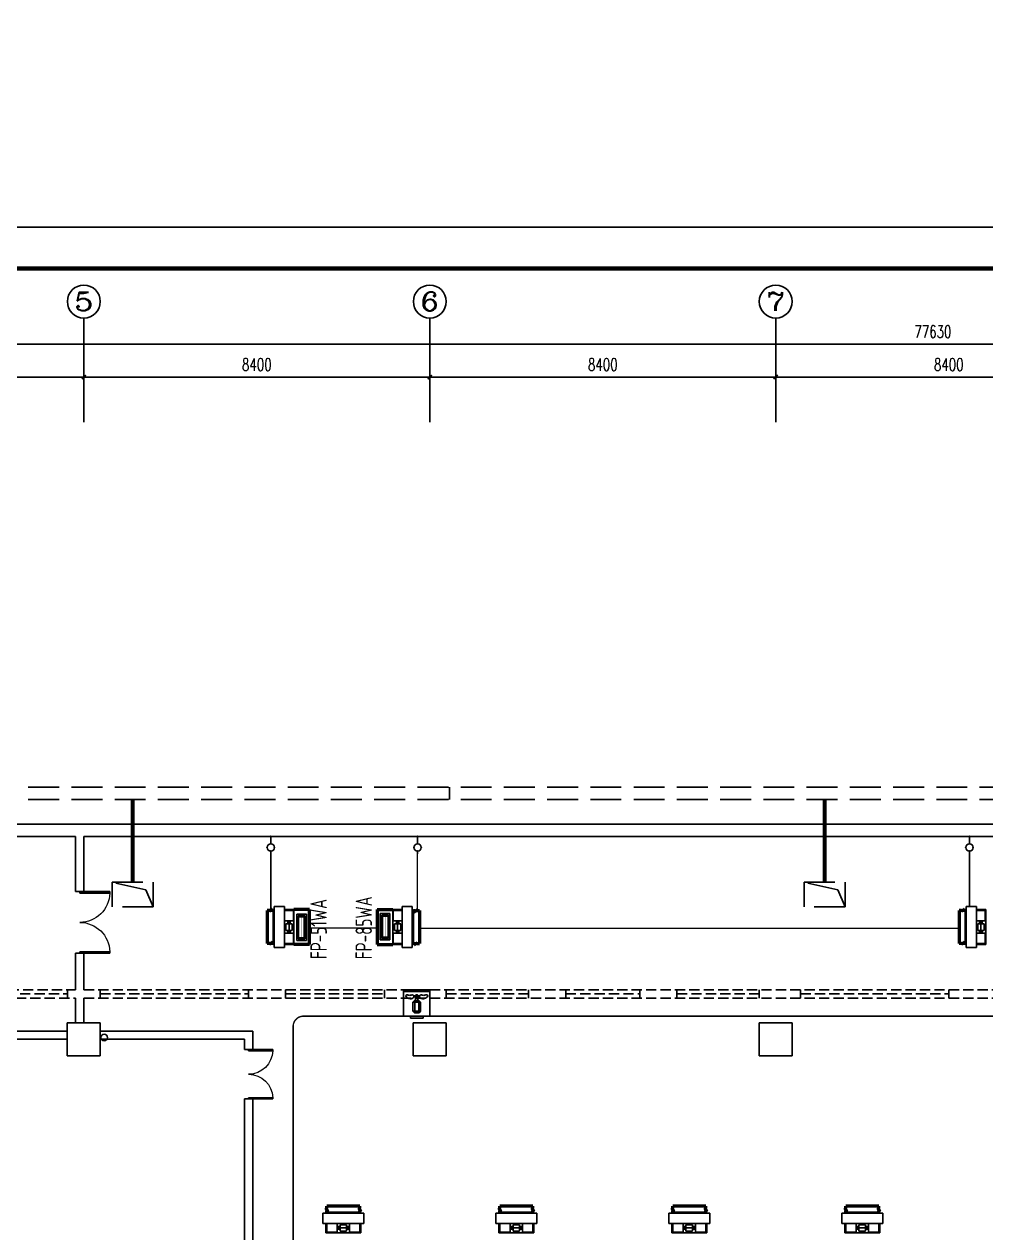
# Model space of a CAD drawing. Extents: x 2166032 to 5302137, y 581493 to 2416206.
# Drawn here: x 2343482 to 2366831, y 1306098 to 1335452 of the extents above; entities that cross this region are included whole.
import ezdxf
from ezdxf.enums import TextEntityAlignment as Align

# ---------------------------------------------------------------- set-up
doc = ezdxf.new("R2010")
doc.units = 0
doc.header["$LTSCALE"] = 1000
doc.header["$MEASUREMENT"] = 0
doc.linetypes.add('DASH', pattern=[0.35, 0.25, -0.1])
for name, color, linetype in [('ACS_FFG_FK', 7, 'Continuous'), ('AXIS', 3, 'Continuous'), ('AXIS_TEXT', 7, 'Continuous'), ('COLUMN', 2, 'Continuous'), ('EQUIP-照明', 3, 'Continuous'), ('PUB_TITLE', 137, 'Continuous'), ('WALL', 8, 'Continuous'), ('WINDOW', 8, 'Continuous'), ('WIRE-照明', 1, 'Continuous'), ('地沟', 8, 'Continuous'), ('屋面', 151, 'Continuous'), ('消防', 7, 'Continuous'), ('风机盘管', 7, 'Continuous')]:
    doc.layers.add(name, color=color, linetype=linetype)
doc.layers.add('ACS_KT_SB', color=130, linetype='Continuous', lineweight=13)
doc.layers.add('ACS_SFG_F2', color=6, linetype='Continuous', lineweight=50)
doc.styles.add('_TCH_AXIS', font='complex_.ttf')
doc.styles.add('COMPLEX', font='complex_.ttf')
doc.styles.add('DIM_FONT', font='simplex_.ttf', dxfattribs={"width": 0.7})
doc.styles.add('HZ', font='！tssdeng.shx', dxfattribs={"bigfont": '！tssdchn.shx'})
doc.styles.get("Standard").update_dxf_attribs({"font": 'tssdeng.shx', "bigfont": 'tssdchn.shx'})
doc.styles.add('TSSD_Dimension', font='Tssdeng.shx', dxfattribs={"width": 0.7, "bigfont": 'tssdchn.shx'})
doc.dimstyles.new('DIMN', dxfattribs={"dimtxt": 300, "dimasz": 100, "dimexe": 250, "dimexo": 300, "dimgap": 150, "dimtad": 1, "dimdec": 0, "dimzin": 0, "dimdsep": 46, "dimtxsty": 'DIM_FONT', "dimblk": 'ARCHTICK', "dimcen": 0.09, "dimclrt": 7, "dimazin": 2, "dimtfac": 1, "dimtdec": 0, "dimtix": 1, "dimtmove": 2, "dimatfit": 3, "dimldrblk": 'ARCHTICK', "dimfxl": 1, "dimtolj": 1, "dimtzin": 0, "dimarcsym": 0})

# ---------------------------------------------------------------- blocks, each defined once
blk = doc.blocks.new('$SB61_1')
for p, q in [((-344, 91), (-380, 54)), ((-380, 54), (-380, -52)), ((-344, 91), (-134, 91)), ((-344, 91), (-344, -89)), ((-344, 43), (-134, 43)), ((-93, 50), (-134, 91)), ((-134, 91), (-134, -89)), ((-93, 50), (-93, -47)), ((-93, 32), (-10, 32)), ((-10, 66), (-10, -64)), ((-10, 66), (10, 66)), ((10, 16), (10, 66)), ((-344, -89), (-380, -52)), ((-344, -45), (-134, -45)), ((-344, -89), (-134, -89)), ((-93, -47), (-134, -89)), ((-93, -27), (-10, -27)), ((-10, -64), (10, -64)), ((10, -16), (10, -64))]:
    blk.add_line(p, q)
for points in [[(27, 198, 0.411372), (11, 254, 0.494273), (-35, 83, 0.741953), (33, 105, 0.098181), (27, 124, -0.171786), (27, 198)], [(31, -198, -0.313475), (12, -256, -0.472676), (-35, -80, -0.748081), (34, -102, -0.098181), (28, -121, 0.171786), (28, -196)]]:
    blk.add_lwpolyline(points, format="xyb")
blk.add_lwpolyline([(10, 16), (34, 16), (34, -16), (10, -16)], close=True)
for tag, p, height, style, width, flags in [('UNIT', (0, 0), 0.001, 'HZ', 0.7, 1), ('WHAT', (0, 0), 0.001, 'HZ', 0.7, 1), ('SPEC', (0, 0), 0.001, 'HZ', 0.7, 1), ('YSIZE', (34, -16), 0.15, 'DIM_FONT', 0.8, 9), ('XSIZE', (34, -16), 0.15, 'DIM_FONT', 0.8, 9)]:
    blk.add_attdef(tag, p, '', height=height, dxfattribs=dict(style=style, width=width, flags=flags))
blk = doc.blocks.new('A$C54D307B5')
at = {"layer": '消防'}
for p, q in [((0, -300), (0, 300)), ((0, 300), (640, 300)), ((165, 345), (475, 345)), ((165, 300), (165, 345)), ((475, 300), (475, 345)), ((640, -300), (640, 300)), ((0, -340), (0, -300)), ((0, -300), (640, -300)), ((0, -340), (640, -340)), ((640, -340), (640, -300))]:
    blk.add_line(p, q, dxfattribs=at)
at = {"layer": '风机盘管', "xscale": -1.057367996545509, "yscale": 1.057367996545509, "zscale": 1.0573679886336, "rotation": 90}
blk.add_blockref('$SB61_1', (321, -183), dxfattribs=at)
blk = doc.blocks.new('H-DTDFFS-20')
for p, q in [((-0.5, 0.5), (0.5, 0.5)), ((-0.5, -0.5), (-0.5, 0.5)), ((0.5, 0.5), (-0.5, 0.5)), ((0.5, 0.5), (0.5, -0.5)), ((-0.44, -0.34), (-0.44, 0.34)), ((-0.44, 0.34), (0.44, 0.34)), ((-0.4, 0.3), (0.4, 0.3)), ((-0.4, -0.3), (-0.4, 0.3)), ((0.4, 0.3), (0.4, -0.3)), ((0.44, 0.34), (0.44, -0.34)), ((0.44, -0.34), (-0.44, -0.34)), ((0.4, -0.3), (-0.4, -0.3)), ((0.5, -0.5), (-0.5, -0.5))]:
    blk.add_line(p, q)
at = {"const_width": 0.01}
for points in [[(-0.4, 0.162), (0.4, 0.162)], [(-0.4, 0), (0.4, 0)], [(-0.4, -0.162), (0.4, -0.162)]]:
    blk.add_lwpolyline(points, dxfattribs=at)
blk = doc.blocks.new('$equip$00001212')
for p, q in [((-0.222, 0), (0.222, 0)), ((0, 0.444), (0, 0))]:
    blk.add_line(p, q)
blk.add_circle((0, 0.667), 0.222)
at = {"layer": 'EQUIP-照明'}
for p in [(0, 0.889), (-0.222, 0.667), (0, 0), (0.222, 0.667)]:
    blk.add_point(p, dxfattribs=at)
at = {"layer": 'EQUIP-照明', "flags": 9}
blk.add_attdef('A', (0, 0), '', height=0.00002, dxfattribs=at)
blk = doc.blocks.new('_ArchTick')
at = {"color": 0, "linetype": 'ByBlock', "const_width": 0.4}
blk.add_lwpolyline([(-0.5, -0.5), (0.5, 0.5)], dxfattribs=at)
blk = doc.blocks.new('*D2329')
at = {"layer": 'AXIS', "color": 0, "lineweight": -2}
for p, q in [((2339031, 1326180), (2339031, 1327132)), ((2344931, 1326180), (2344931, 1327132)), ((2339031, 1326882), (2344931, 1326882))]:
    blk.add_line(p, q, dxfattribs=at)
at = {"layer": 'Defpoints', "color": 0}
for p in [(2344931, 1326882), (2339031, 1325880), (2344931, 1325880)]:
    blk.add_point(p, dxfattribs=at)
at = {"layer": 'AXIS', "color": 0, "lineweight": -2, "xscale": 100, "yscale": 100, "zscale": 100, "rotation": 180}
blk.add_blockref('_ArchTick', (2339031, 1326882), dxfattribs=at)
at = {"layer": 'AXIS', "color": 0, "lineweight": -2, "xscale": 100, "yscale": 100, "zscale": 100}
blk.add_blockref('_ArchTick', (2344931, 1326882), dxfattribs=at)
at = {"layer": 'AXIS', "color": 7, "insert": (2341981, 1327183), "char_height": 300, "attachment_point": 5, "style": 'DIM_FONT'}
blk.add_mtext('\\A1;5900', dxfattribs=at)
blk = doc.blocks.new('*D2330')
at = {"layer": 'AXIS', "color": 0, "lineweight": -2}
for p, q in [((2344931, 1326180), (2344931, 1327132)), ((2353331, 1326180), (2353331, 1327132)), ((2344931, 1326882), (2353331, 1326882))]:
    blk.add_line(p, q, dxfattribs=at)
at = {"layer": 'Defpoints', "color": 0}
for p in [(2353331, 1326882), (2344931, 1325880), (2353331, 1325880)]:
    blk.add_point(p, dxfattribs=at)
at = {"layer": 'AXIS', "color": 0, "lineweight": -2, "xscale": 100, "yscale": 100, "zscale": 100, "rotation": 180}
blk.add_blockref('_ArchTick', (2344931, 1326882), dxfattribs=at)
at = {"layer": 'AXIS', "color": 0, "lineweight": -2, "xscale": 100, "yscale": 100, "zscale": 100}
blk.add_blockref('_ArchTick', (2353331, 1326882), dxfattribs=at)
at = {"layer": 'AXIS', "color": 7, "insert": (2349131, 1327186), "char_height": 300, "attachment_point": 5, "style": 'DIM_FONT'}
blk.add_mtext('\\A1;8400', dxfattribs=at)
blk = doc.blocks.new('*D2331')
at = {"layer": 'AXIS', "color": 0, "lineweight": -2}
for p, q in [((2353331, 1326180), (2353331, 1327132)), ((2361731, 1326180), (2361731, 1327132)), ((2353331, 1326882), (2361731, 1326882))]:
    blk.add_line(p, q, dxfattribs=at)
at = {"layer": 'Defpoints', "color": 0}
for p in [(2361731, 1326882), (2353331, 1325880), (2361731, 1325880)]:
    blk.add_point(p, dxfattribs=at)
at = {"layer": 'AXIS', "color": 0, "lineweight": -2, "xscale": 100, "yscale": 100, "zscale": 100, "rotation": 180}
blk.add_blockref('_ArchTick', (2353331, 1326882), dxfattribs=at)
at = {"layer": 'AXIS', "color": 0, "lineweight": -2, "xscale": 100, "yscale": 100, "zscale": 100}
blk.add_blockref('_ArchTick', (2361731, 1326882), dxfattribs=at)
at = {"layer": 'AXIS', "color": 7, "insert": (2357531, 1327186), "char_height": 300, "attachment_point": 5, "style": 'DIM_FONT'}
blk.add_mtext('\\A1;8400', dxfattribs=at)
blk = doc.blocks.new('*D2332')
at = {"layer": 'AXIS', "color": 0, "lineweight": -2}
for p, q in [((2361731, 1326180), (2361731, 1327132)), ((2370131, 1326180), (2370131, 1327132)), ((2361731, 1326882), (2370131, 1326882))]:
    blk.add_line(p, q, dxfattribs=at)
at = {"layer": 'Defpoints', "color": 0}
for p in [(2370131, 1326882), (2361731, 1325880), (2370131, 1325880)]:
    blk.add_point(p, dxfattribs=at)
at = {"layer": 'AXIS', "color": 0, "lineweight": -2, "xscale": 100, "yscale": 100, "zscale": 100, "rotation": 180}
blk.add_blockref('_ArchTick', (2361731, 1326882), dxfattribs=at)
at = {"layer": 'AXIS', "color": 0, "lineweight": -2, "xscale": 100, "yscale": 100, "zscale": 100}
blk.add_blockref('_ArchTick', (2370131, 1326882), dxfattribs=at)
at = {"layer": 'AXIS', "color": 7, "insert": (2365931, 1327186), "char_height": 300, "attachment_point": 5, "style": 'DIM_FONT'}
blk.add_mtext('\\A1;8400', dxfattribs=at)
blk = doc.blocks.new('*D2339')
at = {"layer": 'AXIS', "color": 0, "lineweight": -2}
for p, q in [((2326731, 1326480), (2326731, 1327932)), ((2404361, 1326480), (2404361, 1327932)), ((2326731, 1327682), (2404361, 1327682))]:
    blk.add_line(p, q, dxfattribs=at)
at = {"layer": 'Defpoints', "color": 0}
for p in [(2404361, 1327682), (2326731, 1326180), (2404361, 1326180)]:
    blk.add_point(p, dxfattribs=at)
at = {"layer": 'AXIS', "color": 0, "lineweight": -2, "xscale": 100, "yscale": 100, "zscale": 100, "rotation": 180}
blk.add_blockref('_ArchTick', (2326731, 1327682), dxfattribs=at)
at = {"layer": 'AXIS', "color": 0, "lineweight": -2, "xscale": 100, "yscale": 100, "zscale": 100}
blk.add_blockref('_ArchTick', (2404361, 1327682), dxfattribs=at)
at = {"layer": 'AXIS', "color": 7, "insert": (2365546, 1327983), "char_height": 300, "attachment_point": 5, "style": 'DIM_FONT'}
blk.add_mtext('\\A1;77630', dxfattribs=at)
blk = doc.blocks.new('_AXISO')
blk.add_circle((0, 0), 0.5)
at = {"layer": 'AXIS_TEXT', "style": 'COMPLEX', "width": 1.171875}
blk.add_attdef('A', text='', height=0.56, dxfattribs=at).set_placement((-0.25, -0.28), (0.25, -0.28), align=Align.FIT)
blk = doc.blocks.new('$DorLib2D$00000002')
for p, q in [((-0.5, 0), (-0.5, 0.4875)), ((-0.475, 0.4875), (-0.5, 0.4875)), ((-0.475, 0), (-0.475, 0.4875)), ((0.475, 0), (0.475, 0.4875)), ((0.475, 0.4875), (0.5, 0.4875)), ((0.5, 0), (0.5, 0.4875)), ((-0.5, 0), (-0.475, 0)), ((0.5, 0), (0.475, 0))]:
    blk.add_line(p, q)
at = {"lineweight": 13}
for centre, start, end in [((-0.4875, 0), 0, 88.53072), ((0.4875, 0), 91.46928, 180)]:
    blk.add_arc(centre, 0.4875, start, end, dxfattribs=at)

msp = doc.modelspace()

# ---------------------------------------------------------------- linework, layer by layer
at = {"color": 0}
for p, q in [((2349530.7, 1313094), (2349530.7, 1313954)), ((2349555.7, 1313924), (2349530.7, 1313924)), ((2349555.7, 1313024), (2349555.7, 1314024)), ((2349555.7, 1314024), (2349805.7, 1314024)), ((2349805.7, 1314024), (2349805.7, 1313024)), ((2350030.7, 1313949), (2349805.7, 1313949)), ((2350018.2, 1313924), (2349805.7, 1313924)), ((2350018.2, 1313674), (2350018.2, 1313924)), ((2350030.7, 1313099), (2350030.7, 1313949)), ((2352431, 1313949), (2352431, 1313099)), ((2352656, 1313949), (2352431, 1313949)), ((2352443.5, 1313924), (2352443.5, 1313674)), ((2352656, 1313924), (2352443.5, 1313924)), ((2352656, 1313024), (2352656, 1314024)), ((2352656, 1314024), (2352906, 1314024)), ((2352906, 1314024), (2352906, 1313024)), ((2352906, 1313924), (2352931, 1313924)), ((2352931, 1313954), (2352931, 1313094)), ((2366330.7, 1313094), (2366330.7, 1313954)), ((2366355.7, 1313924), (2366330.7, 1313924)), ((2366355.7, 1313024), (2366355.7, 1314024)), ((2366355.7, 1314024), (2366605.7, 1314024)), ((2366605.7, 1314024), (2366605.7, 1313024)), ((2366830.7, 1313949), (2366605.7, 1313949)), ((2366818.2, 1313924), (2366605.7, 1313924)), ((2366818.2, 1313674), (2366818.2, 1313924)), ((2366830.7, 1313099), (2366830.7, 1313949)), ((2349805.7, 1313674), (2350018.2, 1313674)), ((2349880.7, 1313604), (2349880.7, 1313674)), ((2349911.9, 1313374), (2349911.9, 1313674)), ((2349943.2, 1313604), (2349943.2, 1313674)), ((2352443.5, 1313674), (2352656, 1313674)), ((2352518.5, 1313604), (2352518.5, 1313674)), ((2352549.7, 1313674), (2352549.7, 1313374)), ((2352580.9, 1313604), (2352580.9, 1313674)), ((2366605.7, 1313674), (2366818.2, 1313674)), ((2366680.7, 1313604), (2366680.7, 1313674)), ((2366711.9, 1313374), (2366711.9, 1313674)), ((2366743.2, 1313604), (2366743.2, 1313674)), ((2350018.2, 1313374), (2349805.7, 1313374)), ((2349986.9, 1313604), (2349836.9, 1313604)), ((2349836.9, 1313604), (2349836.9, 1313444)), ((2349836.9, 1313444), (2349986.9, 1313444)), ((2349880.7, 1313444), (2349880.7, 1313374)), ((2349943.2, 1313444), (2349943.2, 1313374)), ((2349986.9, 1313444), (2349986.9, 1313604)), ((2350018.2, 1313124), (2350018.2, 1313374)), ((2352443.5, 1313374), (2352443.5, 1313124)), ((2352656, 1313374), (2352443.5, 1313374)), ((2352624.7, 1313604), (2352474.7, 1313604)), ((2352474.7, 1313604), (2352474.7, 1313444)), ((2352474.7, 1313444), (2352624.7, 1313444)), ((2352518.5, 1313444), (2352518.5, 1313374)), ((2352580.9, 1313444), (2352580.9, 1313374)), ((2352624.7, 1313444), (2352624.7, 1313604)), ((2366818.2, 1313374), (2366605.7, 1313374)), ((2366786.9, 1313604), (2366636.9, 1313604)), ((2366636.9, 1313604), (2366636.9, 1313444)), ((2366636.9, 1313444), (2366786.9, 1313444)), ((2366680.7, 1313444), (2366680.7, 1313374)), ((2366743.2, 1313444), (2366743.2, 1313374)), ((2366786.9, 1313444), (2366786.9, 1313604)), ((2366818.2, 1313124), (2366818.2, 1313374)), ((2349555.7, 1313124), (2349530.7, 1313124)), ((2349805.7, 1313124), (2350018.2, 1313124)), ((2349805.7, 1313099), (2350030.7, 1313099)), ((2352431, 1313099), (2352656, 1313099)), ((2352443.5, 1313124), (2352656, 1313124)), ((2352906, 1313124), (2352931, 1313124)), ((2366355.7, 1313124), (2366330.7, 1313124)), ((2366605.7, 1313124), (2366818.2, 1313124)), ((2366605.7, 1313099), (2366830.7, 1313099)), ((2349805.7, 1313024), (2349555.7, 1313024)), ((2352906, 1313024), (2352656, 1313024)), ((2366605.7, 1313024), (2366355.7, 1313024)), ((2350730.7, 1306572.7), (2351730.7, 1306572.7)), ((2350730.7, 1306572.7), (2350730.7, 1306322.7)), ((2350800.7, 1306597.7), (2351660.7, 1306597.7)), ((2350830.7, 1306572.7), (2350830.7, 1306597.7)), ((2351630.7, 1306572.7), (2351630.7, 1306597.7)), ((2351730.7, 1306572.7), (2351730.7, 1306322.7)), ((2354930.7, 1306572.7), (2355930.7, 1306572.7)), ((2354930.7, 1306572.7), (2354930.7, 1306322.7)), ((2355000.7, 1306597.7), (2355860.7, 1306597.7)), ((2355030.7, 1306572.7), (2355030.7, 1306597.7)), ((2355830.7, 1306572.7), (2355830.7, 1306597.7)), ((2355930.7, 1306572.7), (2355930.7, 1306322.7)), ((2359130.7, 1306572.7), (2360130.7, 1306572.7)), ((2359130.7, 1306572.7), (2359130.7, 1306322.7)), ((2359200.7, 1306597.7), (2360060.7, 1306597.7)), ((2359230.7, 1306572.7), (2359230.7, 1306597.7)), ((2360030.7, 1306572.7), (2360030.7, 1306597.7)), ((2360130.7, 1306572.7), (2360130.7, 1306322.7)), ((2363330.7, 1306572.7), (2364330.7, 1306572.7)), ((2363330.7, 1306572.7), (2363330.7, 1306322.7)), ((2363400.7, 1306597.7), (2364260.7, 1306597.7)), ((2363430.7, 1306572.7), (2363430.7, 1306597.7)), ((2364230.7, 1306572.7), (2364230.7, 1306597.7)), ((2364330.7, 1306572.7), (2364330.7, 1306322.7)), ((2351730.7, 1306322.7), (2350730.7, 1306322.7)), ((2350805.7, 1306322.7), (2350805.7, 1306097.7)), ((2350830.7, 1306322.7), (2350830.7, 1306110.2)), ((2351080.7, 1306110.2), (2351080.7, 1306322.7)), ((2351150.7, 1306291.5), (2351150.7, 1306141.5)), ((2351310.7, 1306291.5), (2351150.7, 1306291.5)), ((2351310.7, 1306141.5), (2351310.7, 1306291.5)), ((2351380.7, 1306322.7), (2351380.7, 1306110.2)), ((2351630.7, 1306110.2), (2351630.7, 1306322.7)), ((2351655.7, 1306097.7), (2351655.7, 1306322.7)), ((2355930.7, 1306322.7), (2354930.7, 1306322.7)), ((2355005.7, 1306322.7), (2355005.7, 1306097.7)), ((2355030.7, 1306322.7), (2355030.7, 1306110.2)), ((2355280.7, 1306110.2), (2355280.7, 1306322.7)), ((2355350.7, 1306291.5), (2355350.7, 1306141.5)), ((2355510.7, 1306291.5), (2355350.7, 1306291.5)), ((2355510.7, 1306141.5), (2355510.7, 1306291.5)), ((2355580.7, 1306322.7), (2355580.7, 1306110.2)), ((2355830.7, 1306110.2), (2355830.7, 1306322.7)), ((2355855.7, 1306097.7), (2355855.7, 1306322.7)), ((2360130.7, 1306322.7), (2359130.7, 1306322.7)), ((2359205.7, 1306322.7), (2359205.7, 1306097.7)), ((2359230.7, 1306322.7), (2359230.7, 1306110.2)), ((2359480.7, 1306110.2), (2359480.7, 1306322.7)), ((2359550.7, 1306291.5), (2359550.7, 1306141.5)), ((2359710.7, 1306291.5), (2359550.7, 1306291.5)), ((2359710.7, 1306141.5), (2359710.7, 1306291.5)), ((2359780.7, 1306322.7), (2359780.7, 1306110.2)), ((2360030.7, 1306110.2), (2360030.7, 1306322.7)), ((2360055.7, 1306097.7), (2360055.7, 1306322.7)), ((2364330.7, 1306322.7), (2363330.7, 1306322.7)), ((2363405.7, 1306322.7), (2363405.7, 1306097.7)), ((2363430.7, 1306322.7), (2363430.7, 1306110.2)), ((2363680.7, 1306110.2), (2363680.7, 1306322.7)), ((2363750.7, 1306291.5), (2363750.7, 1306141.5)), ((2363910.7, 1306291.5), (2363750.7, 1306291.5)), ((2363910.7, 1306141.5), (2363910.7, 1306291.5)), ((2363980.7, 1306322.7), (2363980.7, 1306110.2)), ((2364230.7, 1306110.2), (2364230.7, 1306322.7)), ((2364255.7, 1306097.7), (2364255.7, 1306322.7)), ((2350805.7, 1306097.7), (2351655.7, 1306097.7)), ((2350830.7, 1306110.2), (2351080.7, 1306110.2)), ((2351150.7, 1306247.7), (2351080.7, 1306247.7)), ((2351080.7, 1306216.5), (2351380.7, 1306216.5)), ((2351150.7, 1306185.2), (2351080.7, 1306185.2)), ((2351150.7, 1306141.5), (2351310.7, 1306141.5)), ((2351310.7, 1306247.7), (2351380.7, 1306247.7)), ((2351310.7, 1306185.2), (2351380.7, 1306185.2)), ((2351380.7, 1306110.2), (2351630.7, 1306110.2)), ((2355005.7, 1306097.7), (2355855.7, 1306097.7)), ((2355030.7, 1306110.2), (2355280.7, 1306110.2)), ((2355350.7, 1306247.7), (2355280.7, 1306247.7)), ((2355280.7, 1306216.5), (2355580.7, 1306216.5)), ((2355350.7, 1306185.2), (2355280.7, 1306185.2)), ((2355350.7, 1306141.5), (2355510.7, 1306141.5)), ((2355510.7, 1306247.7), (2355580.7, 1306247.7)), ((2355510.7, 1306185.2), (2355580.7, 1306185.2)), ((2355580.7, 1306110.2), (2355830.7, 1306110.2)), ((2359205.7, 1306097.7), (2360055.7, 1306097.7)), ((2359230.7, 1306110.2), (2359480.7, 1306110.2)), ((2359550.7, 1306247.7), (2359480.7, 1306247.7)), ((2359480.7, 1306216.5), (2359780.7, 1306216.5)), ((2359550.7, 1306185.2), (2359480.7, 1306185.2)), ((2359550.7, 1306141.5), (2359710.7, 1306141.5)), ((2359710.7, 1306247.7), (2359780.7, 1306247.7)), ((2359710.7, 1306185.2), (2359780.7, 1306185.2)), ((2359780.7, 1306110.2), (2360030.7, 1306110.2)), ((2363405.7, 1306097.7), (2364255.7, 1306097.7)), ((2363430.7, 1306110.2), (2363680.7, 1306110.2)), ((2363750.7, 1306247.7), (2363680.7, 1306247.7)), ((2363680.7, 1306216.5), (2363980.7, 1306216.5)), ((2363750.7, 1306185.2), (2363680.7, 1306185.2)), ((2363750.7, 1306141.5), (2363910.7, 1306141.5)), ((2363910.7, 1306247.7), (2363980.7, 1306247.7)), ((2363910.7, 1306185.2), (2363980.7, 1306185.2)), ((2363980.7, 1306110.2), (2364230.7, 1306110.2))]:
    msp.add_line(p, q, dxfattribs=at)
msp.add_circle((2604640.5, 1020101.3), 438608.5)
at = {"layer": 'ACS_SFG_F2'}
for p, q in [((2349442.9, 1313923.5), (2349380.7, 1313924)), ((2349380.7, 1313924), (2349380.7, 1313124)), ((2349509.5, 1313958.6), (2349432.3, 1313900.7)), ((2349432.3, 1313900.7), (2349442.9, 1313923.5)), ((2349484.8, 1313924), (2349509.5, 1313958.6)), ((2349530.7, 1313924), (2349484.8, 1313924)), ((2350409, 1313946.6), (2350030.7, 1313946.6)), ((2350409, 1313101.5), (2350409, 1313946.6)), ((2352052.6, 1313946.6), (2352431, 1313946.6)), ((2352052.6, 1313946.6), (2352052.6, 1313101.5)), ((2352931, 1313924), (2352976.8, 1313924)), ((2352952.1, 1313889.5), (2353029.3, 1313947.4)), ((2352976.8, 1313924), (2352952.1, 1313889.5)), ((2353029.3, 1313947.4), (2353018.8, 1313924.6)), ((2353018.8, 1313924.6), (2353081, 1313924)), ((2353081, 1313924), (2353081, 1313124)), ((2366242.9, 1313923.5), (2366180.7, 1313924)), ((2366180.7, 1313924), (2366180.7, 1313124)), ((2366309.5, 1313958.6), (2366232.3, 1313900.7)), ((2366232.3, 1313900.7), (2366242.9, 1313923.5)), ((2366284.8, 1313924), (2366309.5, 1313958.6)), ((2366330.7, 1313924), (2366284.8, 1313924)), ((2349442.9, 1313123.5), (2349380.7, 1313124)), ((2349509.5, 1313158.6), (2349432.3, 1313100.7)), ((2349432.3, 1313100.7), (2349442.9, 1313123.5)), ((2349484.8, 1313124), (2349509.5, 1313158.6)), ((2349530.7, 1313124), (2349484.8, 1313124)), ((2350409, 1313101.5), (2350030.7, 1313101.5)), ((2352052.6, 1313101.5), (2352431, 1313101.5)), ((2352931, 1313124), (2352976.8, 1313124)), ((2352952.1, 1313089.5), (2353029.3, 1313147.4)), ((2352976.8, 1313124), (2352952.1, 1313089.5)), ((2353029.3, 1313147.4), (2353018.8, 1313124.6)), ((2353018.8, 1313124.6), (2353081, 1313124)), ((2366242.9, 1313123.5), (2366180.7, 1313124)), ((2366309.5, 1313158.6), (2366232.3, 1313100.7)), ((2366232.3, 1313100.7), (2366242.9, 1313123.5)), ((2366284.8, 1313124), (2366309.5, 1313158.6)), ((2366330.7, 1313124), (2366284.8, 1313124)), ((2350865.2, 1306618.9), (2350807.3, 1306696.1)), ((2350807.3, 1306696.1), (2350830.1, 1306685.6)), ((2350830.1, 1306685.6), (2350830.7, 1306747.7)), ((2351630.7, 1306747.7), (2350830.7, 1306747.7)), ((2350830.7, 1306597.7), (2350830.7, 1306643.6)), ((2350830.7, 1306643.6), (2350865.2, 1306618.9)), ((2351665.2, 1306618.9), (2351607.3, 1306696.1)), ((2351607.3, 1306696.1), (2351630.1, 1306685.6)), ((2351630.1, 1306685.6), (2351630.7, 1306747.7)), ((2351630.7, 1306597.7), (2351630.7, 1306643.6)), ((2351630.7, 1306643.6), (2351665.2, 1306618.9)), ((2355065.2, 1306618.9), (2355007.3, 1306696.1)), ((2355007.3, 1306696.1), (2355030.1, 1306685.6)), ((2355030.1, 1306685.6), (2355030.7, 1306747.7)), ((2355830.7, 1306747.7), (2355030.7, 1306747.7)), ((2355030.7, 1306597.7), (2355030.7, 1306643.6)), ((2355030.7, 1306643.6), (2355065.2, 1306618.9)), ((2355865.2, 1306618.9), (2355807.3, 1306696.1)), ((2355807.3, 1306696.1), (2355830.1, 1306685.6)), ((2355830.1, 1306685.6), (2355830.7, 1306747.7)), ((2355830.7, 1306597.7), (2355830.7, 1306643.6)), ((2355830.7, 1306643.6), (2355865.2, 1306618.9)), ((2359265.2, 1306618.9), (2359207.3, 1306696.1)), ((2359207.3, 1306696.1), (2359230.1, 1306685.6)), ((2359230.1, 1306685.6), (2359230.7, 1306747.7)), ((2360030.7, 1306747.7), (2359230.7, 1306747.7)), ((2359230.7, 1306597.7), (2359230.7, 1306643.6)), ((2359230.7, 1306643.6), (2359265.2, 1306618.9)), ((2360065.2, 1306618.9), (2360007.3, 1306696.1)), ((2360007.3, 1306696.1), (2360030.1, 1306685.6)), ((2360030.1, 1306685.6), (2360030.7, 1306747.7)), ((2360030.7, 1306597.7), (2360030.7, 1306643.6)), ((2360030.7, 1306643.6), (2360065.2, 1306618.9)), ((2363465.2, 1306618.9), (2363407.3, 1306696.1)), ((2363407.3, 1306696.1), (2363430.1, 1306685.6)), ((2363430.1, 1306685.6), (2363430.7, 1306747.7)), ((2364230.7, 1306747.7), (2363430.7, 1306747.7)), ((2363430.7, 1306597.7), (2363430.7, 1306643.6)), ((2363430.7, 1306643.6), (2363465.2, 1306618.9)), ((2364265.2, 1306618.9), (2364207.3, 1306696.1)), ((2364207.3, 1306696.1), (2364230.1, 1306685.6)), ((2364230.1, 1306685.6), (2364230.7, 1306747.7)), ((2364230.7, 1306597.7), (2364230.7, 1306643.6)), ((2364230.7, 1306643.6), (2364265.2, 1306618.9))]:
    msp.add_line(p, q, dxfattribs=at)
at = {"layer": 'AXIS'}
for p, q in [((2344930.7, 1325784.2), (2344930.7, 1328315.3)), ((2353330.7, 1325784.2), (2353330.7, 1328315.3)), ((2361730.7, 1325784.2), (2361730.7, 1328315.3))]:
    msp.add_line(p, q, dxfattribs=at)
at = {"layer": 'COLUMN'}
for p, q in [((2345329.1, 1311199.3), (2344529.1, 1311199.3)), ((2344529.1, 1311199.3), (2344529.1, 1310399.3)), ((2345329.1, 1310399.3), (2345329.1, 1311199.3)), ((2353729.1, 1311199.3), (2352929.1, 1311199.3)), ((2352929.1, 1311199.3), (2352929.1, 1310399.3)), ((2353729.1, 1310399.3), (2353729.1, 1311199.3)), ((2362129.1, 1311199.3), (2361329.1, 1311199.3)), ((2361329.1, 1311199.3), (2361329.1, 1310399.3)), ((2362129.1, 1310399.3), (2362129.1, 1311199.3)), ((2344529.1, 1310399.3), (2345329.1, 1310399.3)), ((2352929.1, 1310399.3), (2353729.1, 1310399.3)), ((2361329.1, 1310399.3), (2362129.1, 1310399.3))]:
    msp.add_line(p, q, dxfattribs=at)
at = {"layer": 'PUB_TITLE'}
msp.add_lwpolyline([(2314031.7, 1271119.6), (2419131.7, 1271119.6), (2419131.7, 1330519.6), (2314031.7, 1330519.6)], close=True, dxfattribs=at)
at = {"layer": 'PUB_TITLE', "const_width": 100}
msp.add_lwpolyline([(2316531.7, 1272119.6), (2418131.7, 1272119.6), (2418131.7, 1329519.6), (2316531.7, 1329519.6)], close=True, dxfattribs=at)
at = {"layer": 'WALL'}
for p, q in [((2338953.8, 1316024.3), (2344830.7, 1316024.3)), ((2344830.7, 1316024.3), (2381330.7, 1316024.3)), ((2339253.8, 1315724.3), (2344730.7, 1315724.3)), ((2344730.7, 1315724.3), (2344730.7, 1314387.3)), ((2344930.7, 1314387.3), (2344930.7, 1315724.3)), ((2344930.7, 1315724.3), (2381230.7, 1315724.3)), ((2344730.7, 1314387.3), (2344930.7, 1314387.3)), ((2344930.7, 1312887.3), (2344730.7, 1312887.3)), ((2344730.7, 1312887.3), (2344730.7, 1311999.3)), ((2344930.7, 1311999.3), (2344930.7, 1312887.3)), ((2344730.7, 1311199.3), (2344730.7, 1311799.3)), ((2344930.7, 1311199.3), (2344930.7, 1311799.3)), ((2344529.1, 1310999.3), (2339130.7, 1310999.3)), ((2349030.7, 1310999.3), (2345329.1, 1310999.3)), ((2349030.7, 1310549.3), (2349030.7, 1310999.3)), ((2344529.1, 1310799.3), (2338930.7, 1310799.3)), ((2348830.7, 1310799.3), (2345329.1, 1310799.3)), ((2348830.7, 1310799.3), (2348830.7, 1310549.3)), ((2348830.7, 1310549.3), (2349030.7, 1310549.3)), ((2349030.7, 1309349.3), (2348830.7, 1309349.3)), ((2348830.7, 1309349.3), (2348830.7, 1297199.3)), ((2349030.7, 1296999.3), (2349030.7, 1309349.3))]:
    msp.add_line(p, q, dxfattribs=at)
at = {"layer": 'WALL', "linetype": 'DASH'}
for p, q in [((2339253.8, 1311999.3), (2344730.7, 1311999.3)), ((2344930.7, 1311999.3), (2369914, 1311999.3)), ((2339078.8, 1311799.3), (2344730.7, 1311799.3)), ((2344930.7, 1311799.3), (2369914, 1311799.3))]:
    msp.add_line(p, q, dxfattribs=at)
at = {"layer": 'WINDOW', "linetype": 'DASH'}
for p, q in [((2340930.7, 1311899.3, 879.9), (2344530.7, 1311899.3)), ((2344530.7, 1311999.3), (2344530.7, 1311799.3)), ((2345330.7, 1311999.3), (2345330.7, 1311799.3)), ((2345330.7, 1311899.3), (2348930.7, 1311899.3)), ((2348930.7, 1311999.3), (2348930.7, 1311799.3)), ((2349830.7, 1311999.3), (2349830.7, 1311799.3)), ((2349830.7, 1311899.3), (2352230.7, 1311899.3)), ((2352230.7, 1311999.3), (2352230.7, 1311799.3)), ((2353730.7, 1311999.3), (2353730.7, 1311799.3)), ((2353730.7, 1311899.3), (2355730.7, 1311899.3)), ((2355730.7, 1311999.3), (2355730.7, 1311799.3)), ((2356630.2, 1311999.3), (2356630.2, 1311799.3)), ((2356630.2, 1311899.3), (2358430.2, 1311899.3)), ((2358430.2, 1311999.3), (2358430.2, 1311799.3)), ((2359330.7, 1311999.3), (2359330.7, 1311799.3)), ((2359330.7, 1311899.3), (2361330.7, 1311899.3)), ((2361330.7, 1311999.3), (2361330.7, 1311799.3)), ((2362330.7, 1311999.3), (2362330.7, 1311799.3)), ((2362330.7, 1311899.3), (2365930.7, 1311899.3)), ((2365930.7, 1311999.3), (2365930.7, 1311799.3))]:
    msp.add_line(p, q, dxfattribs=at)
at = {"layer": 'WIRE-照明', "const_width": 35}
msp.add_lwpolyline([(2349470.2, 1315368.8), (2349470.2, 1313929.6)], dxfattribs=at)
at = {"layer": 'WIRE-照明', "linetype": 'Continuous', "const_width": 35}
for points in [[(2353029.3, 1313947.4), (2353030.6, 1315368.8)], [(2366433.3, 1315368.8), (2366433.3, 1314024)], [(2350409, 1313501.9), (2352052.6, 1313502.4)], [(2353081, 1313490.9), (2366167, 1313490.9)], [(2353333.4, 1311359.6), (2368778.5, 1311359.6)]]:
    msp.add_lwpolyline(points, dxfattribs=at)
msp.add_lwpolyline([(2352693.4, 1311359.6), (2350262.6, 1311359.6, 0.4142136), (2350012.6, 1311109.6), (2350012.6, 1291591.4)], format="xyb", dxfattribs=at)
at = {"layer": '地沟', "linetype": 'DASH', "ltscale": 3}
for p, q in [((2353807.8, 1316624.3), (2353807.8, 1316924.3)), ((2346438.7, 1314428.5), (2345616.6, 1314612.4)), ((2363238.7, 1314428.5), (2362416.6, 1314612.4)), ((2346616.6, 1314012.4), (2346438.7, 1314428.5)), ((2363416.6, 1314012.4), (2363238.7, 1314428.5))]:
    msp.add_line(p, q, dxfattribs=at)
for points in [[(2384230.7, 1316924.3), (2338053.8, 1316924.3), (2338053.8, 1313753.7)], [(2384230.7, 1316624.3), (2338353.8, 1316624.3), (2338353.8, 1313753.7)]]:
    msp.add_lwpolyline(points, dxfattribs=at)
at = {"layer": '地沟', "linetype": 'DASH', "ltscale": 2, "const_width": 100}
for points in [[(2346116.6, 1314612.4), (2346116.6, 1316624.3)], [(2362916.6, 1314612.4), (2362916.6, 1316624.3)]]:
    msp.add_lwpolyline(points, dxfattribs=at)
at = {"layer": '地沟', "linetype": 'DASH', "ltscale": 3}
for points in [[(2346616.6, 1314012.4), (2345616.6, 1314012.4), (2345616.6, 1314612.4), (2346616.6, 1314612.4)], [(2363416.6, 1314012.4), (2362416.6, 1314012.4), (2362416.6, 1314612.4), (2363416.6, 1314612.4)]]:
    msp.add_lwpolyline(points, close=True, dxfattribs=at)
at = {"layer": '屋面', "color": 6}
msp.add_circle((2345424.4, 1310841.8), 80, dxfattribs=at)

# ---------------------------------------------------------------- block references
at = {"xscale": -1, "rotation": 180}
msp.add_blockref('A$C54D307B5', (2352693.4, 1311659.3), dxfattribs=at)
at = {"layer": 'ACS_FFG_FK', "xscale": -640, "yscale": 240, "zscale": 0.7999999999999972}
for p, rotation in [((2350218.1, 1313517.6, -52), 90), ((2352243.6, 1313530.5, -52), 270)]:
    msp.add_blockref('H-DTDFFS-20', p, dxfattribs=dict(at, rotation=rotation))
at = {"layer": 'AXIS'}
ref = msp.add_blockref('_AXISO', (2344930.7, 1328715.3), dxfattribs=dict(at, xscale=800, yscale=800, zscale=800))
ref.add_attrib('A', '5', dxfattribs={"layer": 'AXIS_TEXT', "height": 452.5, "style": '_TCH_AXIS', "width": 1.049113}).set_placement((2344704.4, 1328489.1), (2345156.9, 1328489.1), align=Align.FIT)
ref = msp.add_blockref('_AXISO', (2353330.7, 1328715.3), dxfattribs=dict(at, xscale=800, yscale=800, zscale=800))
ref.add_attrib('A', '6', dxfattribs={"layer": 'AXIS_TEXT', "height": 452.5, "style": '_TCH_AXIS', "width": 1.049113}).set_placement((2353104.4, 1328489.1), (2353556.9, 1328489.1), align=Align.FIT)
ref = msp.add_blockref('_AXISO', (2361730.7, 1328715.3), dxfattribs=dict(at, xscale=800, yscale=800, zscale=800))
ref.add_attrib('A', '7', dxfattribs={"layer": 'AXIS_TEXT', "height": 452.5, "style": '_TCH_AXIS', "width": 1.049113}).set_placement((2361504.4, 1328489.1), (2361956.9, 1328489.1), align=Align.FIT)
at = {"layer": 'EQUIP-照明', "xscale": 400, "yscale": 400, "zscale": 400, "rotation": 180.0000000000334}
for p in [(2349470.2, 1315724.3), (2353034.3, 1315724.3), (2366433.3, 1315724.3)]:
    msp.add_blockref('$equip$00001212', p, dxfattribs=at)
at = {"layer": 'WINDOW'}
for p, xscale, yscale, zscale, rotation in [((2344830.7, 1313637.3), 1500, -1500, 1500, 90), ((2348930.7, 1309949.3), -1200, 1200, -1200, 269.9999999999981)]:
    msp.add_blockref('$DorLib2D$00000002', p, dxfattribs=dict(at, xscale=xscale, yscale=yscale, zscale=zscale, rotation=rotation))

# ---------------------------------------------------------------- texts
at = {"layer": 'ACS_KT_SB', "color": 0, "style": 'TSSD_Dimension', "width": 0.7}
for s, p in [('FP-85WA', (2351926.8, 1312740.2, -125)), ('FP-51WA', (2350830.6, 1312745.5, -125))]:
    msp.add_text(s, height=400, rotation=90, dxfattribs=at).set_placement(p)

# ---------------------------------------------------------------- dimensions: what is measured, and where the dimension line sits
at = {"layer": 'AXIS'}
for p1, p2, distance, picture, middle in [((2326730.7, 1326179.7), (2404360.7, 1326179.7), 1501.9, '*D2339', (2365545.7, 1327982.9)), ((2339030.7, 1325879.7), (2344930.7, 1325879.7), 1001.9, '*D2329', (2341980.7, 1327182.9)), ((2344930.7, 1325879.7), (2353330.7, 1325879.7), 1001.9, '*D2330', (2349130.7, 1327186.4)), ((2353330.7, 1325879.7), (2361730.7, 1325879.7), 1001.9, '*D2331', (2357530.7, 1327186.4)), ((2361730.7, 1325879.7), (2370130.7, 1325879.7), 1001.9, '*D2332', (2365930.7, 1327186.4))]:
    dim = msp.add_aligned_dim(p1=p1, p2=p2, distance=distance, dimstyle='DIMN', dxfattribs=at)
    dim.commit()
    dim.dimension.update_dxf_attribs({"geometry": picture, "text_midpoint": middle})

doc.saveas('drawing.dxf')
